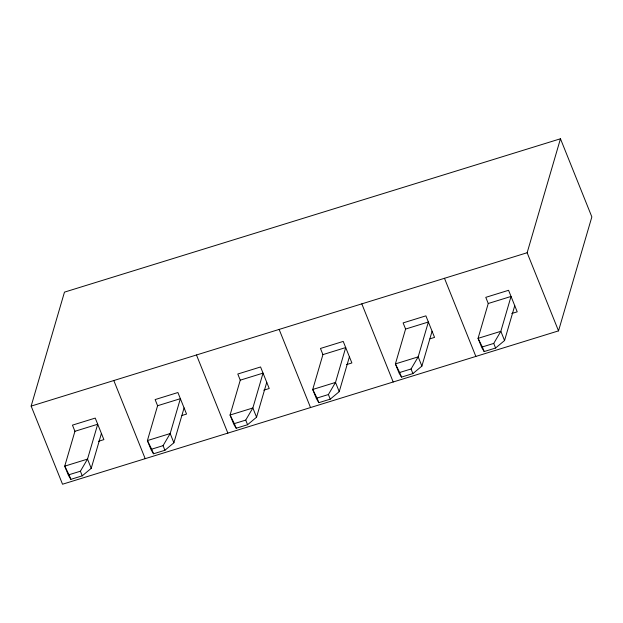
<?xml version="1.0" encoding="UTF-8"?>
<svg xmlns="http://www.w3.org/2000/svg" width="623" height="623" viewBox="0 0 623 623"><rect width="100%" height="100%" fill="white"/><g stroke="black" fill="none" stroke-linecap="round" stroke-linejoin="round"><path stroke-width="0.93" d="M31.15 406.095L64.473 292.132L560.466 138.773L591.85 216.905L558.527 330.868L62.534 484.227L31.15 406.095L527.144 252.736L560.466 138.773M98.418 441.31L103.893 439.62L95.241 418.088L72.455 425.135L74.931 431.287L64.737 466.144L68.444 475.372L70.858 479.352L82.252 475.832L91.223 468.332L101.417 433.468M182.002 415.471L186.557 414.061L177.905 392.529L155.127 399.577L157.596 405.729L147.402 440.586L151.109 449.814L153.523 453.793L164.916 450.273L173.887 442.774L184.081 407.909M263.755 390.193L269.222 388.503L260.57 366.97L237.791 374.018L240.26 380.17L230.066 415.027L233.773 424.255L236.187 428.235L247.58 424.715L256.559 417.215L266.745 382.351M346.419 364.634L351.886 362.944L343.234 341.412L320.456 348.459L322.924 354.612L312.73 389.468L316.437 398.697L318.859 402.676L330.245 399.148L339.224 391.657L349.417 356.792M429.995 338.795L434.55 337.386L425.898 315.853L403.12 322.901L405.589 329.053L395.395 363.91L399.102 373.138L401.524 377.117L412.909 373.59L421.888 366.098L432.082 331.234M511.748 313.517L517.215 311.827L508.57 290.295L485.784 297.342L488.253 303.494L478.067 338.351L481.766 347.579L484.188 351.559L495.581 348.031L504.552 340.54L514.746 305.675M91.223 468.332L87.516 459.104L64.737 466.144L69.005 474.734L80.398 471.214L87.516 459.104L97.71 424.24L74.931 431.287M173.887 442.774L170.18 433.546L147.402 440.586L151.669 449.175L163.062 445.655L170.18 433.546L180.374 398.681L157.596 405.729M256.559 417.215L252.852 407.987L230.066 415.027L234.334 423.617L245.727 420.097L252.852 407.987L263.046 373.122L240.26 380.17M339.224 391.657L335.517 382.429L312.73 389.468L317.006 398.058L328.391 394.538L335.517 382.429L345.71 347.564L322.924 354.612M421.888 366.098L418.181 356.87L395.395 363.91L399.67 372.499L411.055 368.98L418.181 356.87L428.375 322.005L405.589 329.053M504.552 340.54L500.845 331.311L478.067 338.351L482.334 346.941L493.728 343.421L500.845 331.311L511.039 296.447L488.253 303.494M527.144 252.736L558.527 330.868M493.728 343.421L495.581 348.031M482.334 346.941L484.188 351.559M444.479 278.294L475.863 356.426M411.055 368.98L412.909 373.59M399.67 372.499L401.524 377.117M361.815 303.86L393.191 381.992M328.391 394.538L330.245 399.148M317.006 398.058L318.859 402.676M279.143 329.419L310.527 407.551M245.727 420.097L247.58 424.715M234.334 423.617L236.187 428.235M196.479 354.978L227.862 433.11M163.062 445.655L164.916 450.273M151.669 449.175L153.523 453.793M113.814 380.536L145.198 458.668M80.398 471.214L82.252 475.832M69.005 474.734L70.858 479.352"/></g></svg>
